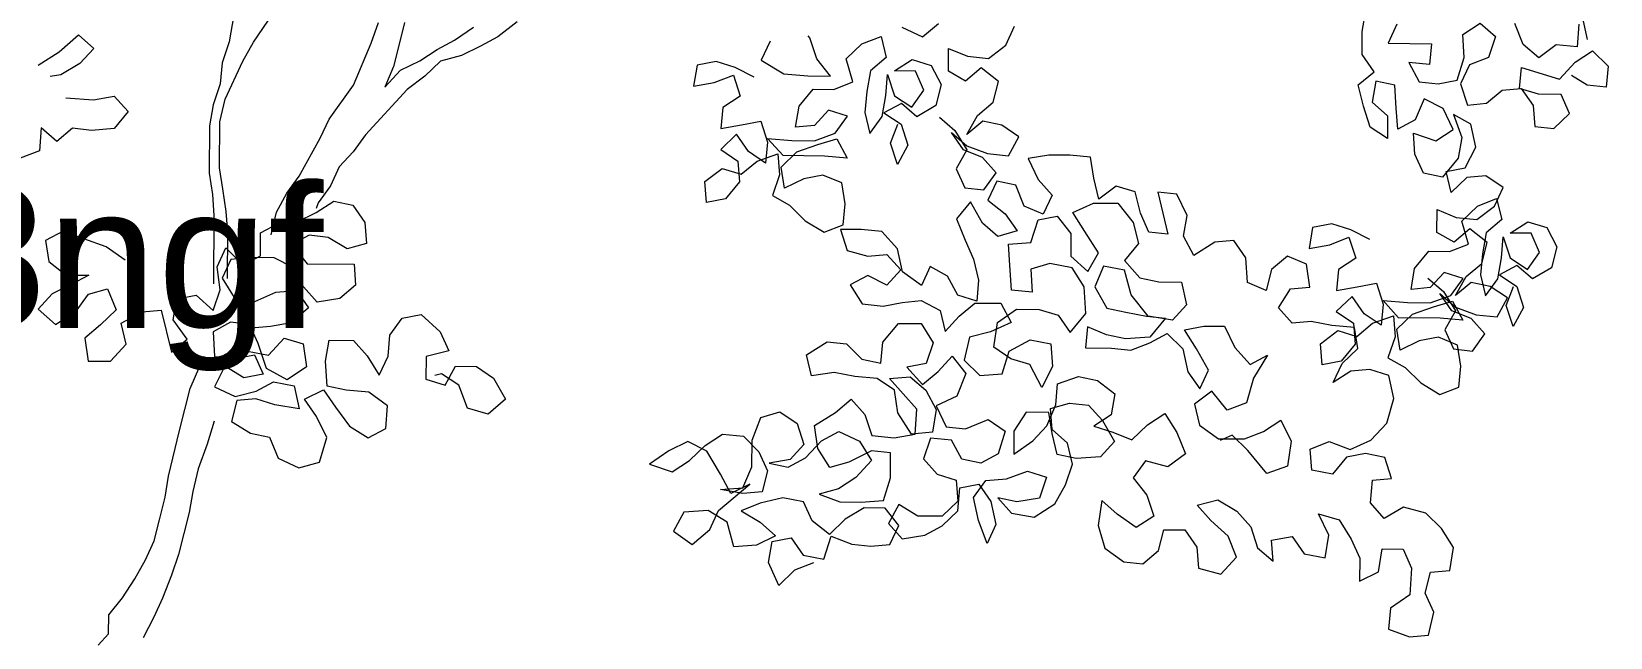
# Model space of a CAD drawing. Header units: millimetres. Extents: x 318905 to 439572, y -5133 to 105868.
# Drawn here: x 409382 to 411597, y 2795 to 3646 of the extents above; entities that cross this region are included whole.
import ezdxf

# ---------------------------------------------------------------- set-up
doc = ezdxf.new("R2010")
doc.units = ezdxf.units.MM
doc.header["$MEASUREMENT"] = 0
doc.layers.add('0_Stylo_No__98', color=154, linetype='Continuous', lineweight=0)
doc.layers.add('INTI_Etiquettes_Stylo_No__1', color=7, linetype='Continuous', lineweight=5)
doc.layers.add('INTI_Agencement_Stylo_No__102', color=7, linetype='Continuous', lineweight=0, true_color=0xcccccc)
doc.styles.add('STYLE_GENERE_3', font='')
doc.styles.get('STYLE_GENERE_3').set_extended_font_data('Arial')
doc.dimstyles.new('STYLE_GENERE__3', dxfattribs={"dimtxt": 0.18, "dimasz": 182.4, "dimexe": 0.18, "dimexo": 0.0625, "dimgap": 0.09, "dimtad": 0, "dimtih": 1, "dimtoh": 1, "dimdec": 4, "dimzin": 0, "dimdsep": 46, "dimcen": 0.09, "dimadec": 0, "dimazin": 0, "dimtfac": 1, "dimtdec": 4, "dimtmove": 0, "dimatfit": 3, "dimldrblk": 'ARROWHEAD_5', "dimfxl": 0, "dimtolj": 1, "dimtzin": 0, "dimarcsym": 0})

# ---------------------------------------------------------------- blocks, each defined once
blk = doc.blocks.new('arbre6[2]', base_point=(409289.9, -542.5))
at = {"layer": 'INTI_Agencement_Stylo_No__102', "linetype": 'Continuous'}
for p, q in [((409679.4, 3748.8), (409659.1, 3631.2)), ((409693.1, 3630.9), (409720.2, 3670.8)), ((409858.5, 3629.4), (409868.5, 3658.7)), ((409905, 3658.4), (409897.4, 3626.4)), ((410063.1, 3659.7), (410036.2, 3638.5)), ((410632.2, 3638.5), (410654.2, 3657)), ((411248.9, 3645.7), (411254, 3675.1)), ((411297.7, 3656), (411285.3, 3629.3)), ((411390, 3641.8), (411414.4, 3657.6)), ((411414.4, 3657.6), (411436.2, 3638.7)), ((411475, 3627.6), (411463.1, 3657.2)), ((411553.1, 3656.4), (411550.4, 3624.3)), ((411565.1, 3634.8), (411558, 3667)), ((409420.6, 3617.3), (409447.5, 3641.1)), ((409447.5, 3641.1), (409469.3, 3622.2)), ((409950.9, 3620.5), (409975.3, 3633.7)), ((409975.3, 3633.7), (410002.2, 3652.2)), ((410036.2, 3638.5), (410011.8, 3625.3)), ((410474, 3637.2), (410471.6, 3639.9)), ((410483.5, 3607.7), (410474, 3637.2)), ((410546.9, 3628.5), (410573.8, 3639)), ((410573.8, 3639), (410580.9, 3609.5)), ((410603.1, 3652.1), (410632.2, 3638.5)), ((410748.8, 3626.7), (410761.2, 3653.4)), ((411248.7, 3613.6), (411248.9, 3645.7)), ((411392.2, 3609.6), (411390, 3641.8)), ((411436.2, 3638.7), (411426.2, 3609.3)), ((409391.2, 3598.8), (409420.6, 3617.3)), ((409469.3, 3622.2), (409449.6, 3601)), ((409659.1, 3631.2), (409649.1, 3601.8)), ((409678.3, 3604.3), (409693.1, 3630.9)), ((409833.8, 3570.7), (409858.5, 3629.4)), ((409897.4, 3626.4), (409889.9, 3597)), ((409926.5, 3604.7), (409950.9, 3620.5)), ((409984.9, 3612.2), (409955.6, 3604.4)), ((410011.8, 3625.3), (409984.9, 3612.2)), ((410418, 3632.4), (410405.7, 3605.7)), ((410524.9, 3607.3), (410546.9, 3628.5)), ((410668.3, 3590), (410668.5, 3622.1)), ((410668.5, 3622.1), (410695.2, 3611.1)), ((410695.2, 3611.1), (410724.4, 3608.2)), ((410724.4, 3608.2), (410748.8, 3626.7)), ((411265.5, 3589.4), (411248.7, 3613.6)), ((411285.3, 3629.3), (411346.1, 3628.8)), ((411346.1, 3628.8), (411343.4, 3599.4)), ((411496.8, 3608.7), (411475, 3627.6)), ((411521.2, 3627.2), (411496.8, 3608.7)), ((411550.4, 3624.3), (411521.2, 3627.2)), ((411547.8, 3602.9), (411572.3, 3618.7)), ((411572.3, 3618.7), (411594, 3597.1)), ((409449.6, 3601), (409422.8, 3585.2)), ((409649.1, 3601.8), (409646.5, 3572.4)), ((409653.6, 3550.9), (409678.3, 3604.3)), ((409889.9, 3597), (409877.5, 3567.7)), ((409877.5, 3567.7), (409899.6, 3591.6)), ((409899.6, 3591.6), (409926.5, 3604.7)), ((409955.6, 3604.4), (409933.6, 3583.2)), ((410315.6, 3598.5), (410310.5, 3569.1)), ((410342.4, 3603.6), (410315.6, 3598.5)), ((410369.1, 3595.3), (410342.4, 3603.6)), ((410395.8, 3581.7), (410369.1, 3595.3)), ((410405.7, 3605.7), (410437.2, 3586.7)), ((410502.8, 3583.4), (410483.5, 3607.7)), ((410534.4, 3575.1), (410524.9, 3607.3)), ((410558.8, 3590.9), (410553.7, 3561.5)), ((410580.9, 3609.5), (410558.8, 3590.9)), ((410592.9, 3590.6), (410617.3, 3606.5)), ((410622.1, 3590.4), (410592.9, 3590.6)), ((410617.3, 3606.5), (410644, 3598.2)), ((410634, 3563.5), (410622.1, 3590.4)), ((410644, 3598.2), (410658.4, 3571.3)), ((410692.5, 3576.3), (410668.3, 3590)), ((410714.5, 3594.9), (410692.5, 3576.3)), ((410738.7, 3575.9), (410714.5, 3594.9)), ((411243.5, 3570.8), (411265.5, 3589.4)), ((411343.4, 3599.4), (411314.3, 3602.3)), ((411314.3, 3602.3), (411328.7, 3575.4)), ((411382.2, 3577.6), (411392.2, 3609.6)), ((411399.4, 3598.9), (411387, 3572.2)), ((411426.2, 3609.3), (411399.4, 3598.9)), ((411469.7, 3566.1), (411472.3, 3595.5)), ((411472.3, 3595.5), (411525.7, 3579)), ((411525.7, 3579), (411547.8, 3602.9)), ((411594, 3597.1), (411591.3, 3567.7)), ((409422.8, 3585.2), (409408.1, 3582.6)), ((409646.5, 3572.4), (409636.5, 3543.1)), ((409799.4, 3522.9), (409833.8, 3570.7)), ((409933.6, 3583.2), (409909.1, 3564.7)), ((410310.5, 3569.1), (410339.8, 3574.2)), ((410339.8, 3574.2), (410366.6, 3584.6)), ((410366.6, 3584.6), (410376.1, 3555.1)), ((410437.2, 3586.7), (410471.2, 3583.7)), ((410471.2, 3583.7), (410502.8, 3583.4)), ((410507.5, 3564.6), (410534.4, 3575.1)), ((410580.5, 3555.9), (410583.1, 3585.4)), ((410583.1, 3585.4), (410592.6, 3555.8)), ((410658.4, 3571.3), (410650.9, 3541.9)), ((410731.2, 3546.6), (410738.7, 3575.9)), ((411250.6, 3541.3), (411243.5, 3570.8)), ((411267.9, 3576), (411262.8, 3546.6)), ((411294.6, 3570.4), (411267.9, 3576)), ((411296.8, 3538.2), (411294.6, 3570.4)), ((411328.7, 3575.4), (411355.4, 3572.5)), ((411355.4, 3572.5), (411382.2, 3577.6)), ((411387, 3572.2), (411396.5, 3542.7)), ((411564.6, 3570.6), (411542.8, 3584.2)), ((411591.3, 3567.7), (411564.6, 3570.6)), ((409429.8, 3553), (409468.7, 3549.9)), ((409468.7, 3549.9), (409497.9, 3555)), ((409497.9, 3555), (409517.2, 3533.4)), ((409646.1, 3518.9), (409653.6, 3550.9)), ((409909.1, 3564.7), (409850.3, 3501)), ((410376.1, 3555.1), (410351.7, 3539.3)), ((410458.7, 3541), (410478.4, 3564.9)), ((410478.4, 3564.9), (410507.5, 3564.6)), ((410553.7, 3561.5), (410551.1, 3532.1)), ((410575.4, 3526.6), (410580.5, 3555.9)), ((410602.3, 3545), (410577.8, 3531.9)), ((410592.6, 3555.8), (410616.8, 3539.6)), ((410624, 3526.1), (410602.3, 3545)), ((410616.8, 3539.6), (410634, 3563.5)), ((410709.2, 3528), (410731.2, 3546.6)), ((411262.8, 3546.6), (411284.5, 3527.6)), ((411335.8, 3551.3), (411323.4, 3521.9)), ((411362.4, 3537.6), (411335.8, 3551.3)), ((411396.5, 3542.7), (411423.3, 3545.1)), ((411423.3, 3545.1), (411445.3, 3563.7)), ((411445.3, 3563.7), (411472.1, 3566.1)), ((411496.4, 3557.8), (411469.7, 3566.1)), ((411472.1, 3566.1), (411489, 3541.9)), ((411528, 3557.6), (411496.4, 3557.8)), ((411540, 3530.7), (411528, 3557.6)), ((409517.2, 3533.4), (409497.6, 3509.5)), ((409636.5, 3543.1), (409631.4, 3513.7)), ((409787, 3496.2), (409799.4, 3522.9)), ((410351.7, 3539.3), (410349, 3509.9)), ((410453.6, 3511.6), (410458.7, 3541)), ((410500, 3535.3), (410480.4, 3514)), ((410526.7, 3527), (410500, 3535.3)), ((410509.5, 3503.1), (410526.7, 3527)), ((410551.1, 3532.1), (410558.2, 3502.6)), ((410558.2, 3502.6), (410575.4, 3526.6)), ((410577.8, 3531.9), (410602.1, 3515.6)), ((410650.9, 3541.9), (410624, 3526.1)), ((410655.6, 3525.8), (410677.4, 3506.9)), ((410694.4, 3501.4), (410709.2, 3528)), ((411260.1, 3511.8), (411250.6, 3541.3)), ((411284.5, 3527.6), (411284.3, 3495.5)), ((411299, 3508.8), (411296.8, 3538.2)), ((411376.8, 3508.1), (411362.4, 3537.6)), ((411401.2, 3515.9), (411377, 3529.5)), ((411377, 3529.5), (411388.9, 3497.3)), ((411489, 3541.9), (411491.2, 3512.4)), ((411517.9, 3509.5), (411540, 3530.7)), ((409395.4, 3510.5), (409392.8, 3478.4)), ((409417.2, 3491.5), (409395.4, 3510.5)), ((409439.2, 3510.1), (409417.2, 3491.5)), ((409466, 3507.1), (409439.2, 3510.1)), ((409497.6, 3509.5), (409466, 3507.1)), ((409631.4, 3513.7), (409630.9, 3446.8)), ((409645.6, 3454.7), (409646.1, 3518.9)), ((409850.3, 3501), (409833.1, 3477.1)), ((410370.9, 3501.6), (410348.8, 3480.4)), ((410349, 3509.9), (410378.2, 3515)), ((410387.7, 3477.4), (410370.9, 3501.6)), ((410378.2, 3515), (410405, 3520.1)), ((410405, 3520.1), (410414.6, 3490.5)), ((410480.4, 3514), (410453.6, 3511.6)), ((410480.3, 3492.6), (410509.5, 3503.1)), ((410587.3, 3489), (410597.2, 3515.6)), ((410602.1, 3515.6), (410611.6, 3486.1)), ((410689.4, 3480), (410672.5, 3504.3)), ((410672.5, 3504.3), (410694.3, 3485.3)), ((410677.4, 3506.9), (410694.2, 3480)), ((410716.4, 3519.9), (410694.4, 3501.4)), ((410743.1, 3514.3), (410716.4, 3519.9)), ((410767.3, 3498), (410743.1, 3514.3)), ((411284.3, 3495.5), (411260.1, 3511.8)), ((411323.4, 3521.9), (411299, 3508.8)), ((411323, 3473.8), (411320.8, 3503.2)), ((411320.8, 3503.2), (411352.4, 3492.2)), ((411352.4, 3492.2), (411376.8, 3508.1)), ((411408.3, 3483.7), (411401.2, 3515.9)), ((411491.2, 3512.4), (411517.9, 3509.5)), ((409392.8, 3478.4), (409365.9, 3467.9)), ((409757.4, 3442.9), (409787, 3496.2)), ((410348.8, 3480.4), (410373, 3464.1)), ((410414.6, 3490.5), (410411.9, 3461.1)), ((410436.3, 3471.6), (410414.6, 3495.9)), ((410414.6, 3495.9), (410448.6, 3492.9)), ((410448.6, 3492.9), (410480.3, 3492.6)), ((410455.8, 3476.8), (410485.1, 3487.2)), ((410485.1, 3487.2), (410511.9, 3495)), ((410511.9, 3495), (410526.3, 3468.1)), ((410596.8, 3459.4), (410587.3, 3489)), ((410611.6, 3486.1), (410596.8, 3459.4)), ((410694.2, 3480), (410679.4, 3453.3)), ((410716, 3469.1), (410689.4, 3480)), ((410694.3, 3485.3), (410723.4, 3474.4)), ((410752.5, 3471.4), (410767.3, 3498)), ((411388.9, 3497.3), (411383.8, 3467.9)), ((411393.4, 3454.4), (411408.3, 3483.7)), ((409833.1, 3477.1), (409813.4, 3455.8)), ((410373, 3464.1), (410375.2, 3434.7)), ((410377.7, 3445.4), (410399.8, 3463.9)), ((410411.9, 3461.1), (410387.7, 3477.4)), ((410399.8, 3463.9), (410429, 3474.3)), ((410429, 3474.3), (410431.2, 3444.9)), ((410433.8, 3455.6), (410455.8, 3476.8)), ((410494.7, 3471.1), (410436.3, 3471.6)), ((410526.3, 3468.1), (410494.7, 3471.1)), ((410735.3, 3447.5), (410716, 3469.1)), ((410723.4, 3474.4), (410752.5, 3471.4)), ((410809.3, 3472.5), (410780.1, 3467.4)), ((410780.1, 3467.4), (410794.5, 3437.9)), ((410838.5, 3472.3), (410809.3, 3472.5)), ((410867.7, 3469.3), (410838.5, 3472.3)), ((410872.3, 3439.8), (410867.7, 3469.3)), ((411335, 3446.9), (411323, 3473.8)), ((411383.8, 3467.9), (411361.7, 3441.3)), ((409630.9, 3446.8), (409635.6, 3417.3)), ((409650.2, 3425.2), (409645.6, 3454.7)), ((409740.2, 3419), (409757.4, 3442.9)), ((409813.4, 3455.8), (409801.1, 3429.2)), ((410326.6, 3435.1), (410351, 3453.6)), ((410328.8, 3405.7), (410326.6, 3435.1)), ((410351, 3453.6), (410377.7, 3445.4)), ((410375.2, 3434.7), (410355.6, 3410.8)), ((410431.2, 3444.9), (410421.3, 3415.5)), ((410438.4, 3426.1), (410433.8, 3455.6)), ((410465.3, 3439.2), (410438.4, 3426.1)), ((410492.1, 3444.3), (410465.3, 3439.2)), ((410518.7, 3433.4), (410492.1, 3444.3)), ((410679.4, 3453.3), (410691.4, 3426.5)), ((410718.1, 3423.5), (410735.3, 3447.5)), ((410736.1, 3435.7), (410723.7, 3409.1)), ((410762.8, 3430.1), (410736.1, 3435.7)), ((410794.5, 3437.9), (410813.8, 3416.3)), ((410879.4, 3410.3), (410872.3, 3439.8)), ((411361.7, 3441.3), (411335, 3446.9)), ((411366.7, 3449.3), (411393.4, 3454.4)), ((411373.7, 3419.8), (411366.7, 3449.3)), ((411395.8, 3441), (411373.7, 3419.8)), ((411422.6, 3443.4), (411395.8, 3441)), ((411446.8, 3427.1), (411422.6, 3443.4)), ((409635.6, 3417.3), (409637.8, 3387.8)), ((409654.9, 3393), (409650.2, 3425.2)), ((409725.4, 3392.4), (409740.2, 3419)), ((409801.1, 3429.2), (409783.9, 3405.2)), ((410421.3, 3415.5), (410445.5, 3401.9)), ((410523.4, 3403.9), (410518.7, 3433.4)), ((410691.4, 3426.5), (410718.1, 3423.5)), ((410774.7, 3400.6), (410762.8, 3430.1)), ((410813.8, 3416.3), (410801.4, 3389.6)), ((410903.9, 3428.9), (410879.4, 3410.3)), ((410930.6, 3420.6), (410903.9, 3428.9)), ((410937.7, 3391.1), (410930.6, 3420.6)), ((410988.9, 3417.4), (410962.2, 3420.3)), ((410962.2, 3420.3), (410976.4, 3361.3)), ((411003.3, 3387.8), (410988.9, 3417.4)), ((411434.4, 3400.5), (411446.8, 3427.1)), ((409657.1, 3363.5), (409654.9, 3393)), ((409717.9, 3360.3), (409725.4, 3392.4)), ((409754.5, 3378.7), (409781.3, 3391.9)), ((409781.3, 3391.9), (409805.8, 3407.7)), ((409783.9, 3405.2), (409781.4, 3397.2)), ((409805.8, 3407.7), (409832.5, 3402.1)), ((409832.5, 3402.1), (409849.4, 3377.9)), ((410355.6, 3410.8), (410328.8, 3405.7)), ((410445.5, 3401.9), (410467.2, 3380.3)), ((410520.7, 3374.5), (410523.4, 3403.9)), ((410699.4, 3406.6), (410679.7, 3382.7)), ((410716.2, 3377), (410699.4, 3406.6)), ((410723.7, 3409.1), (410747.9, 3390.1)), ((410747.9, 3390.1), (410764.8, 3365.9)), ((410801.4, 3389.6), (410774.7, 3400.6)), ((410842.8, 3391.9), (410872.1, 3405.1)), ((410859.6, 3365), (410842.8, 3391.9)), ((410872.1, 3405.1), (410906.1, 3404.7)), ((410906.1, 3404.7), (410927.8, 3377.8)), ((410949.6, 3364.2), (410937.7, 3391.1)), ((411353.8, 3363.7), (411354.1, 3395.9)), ((411354.1, 3395.9), (411380.8, 3384.9)), ((411388.7, 3379.7), (411410.8, 3400.9)), ((411409.9, 3382), (411434.4, 3400.5)), ((411410.8, 3400.9), (411437.6, 3411.3)), ((411437.6, 3411.3), (411444.7, 3381.8)), ((409637.8, 3387.8), (409637.1, 3291.5)), ((409703.3, 3363.1), (409727.7, 3376.3)), ((409727.7, 3376.3), (409754.5, 3378.7)), ((409849.4, 3377.9), (409851.6, 3348.4)), ((410467.2, 3380.3), (410493.9, 3364)), ((410493.9, 3364), (410520.7, 3374.5)), ((410545.8, 3367.9), (410516.7, 3368.1)), ((410516.7, 3368.1), (410526.2, 3338.6)), ((410575, 3364.9), (410545.8, 3367.9)), ((410679.7, 3382.7), (410691.7, 3353.1)), ((410737.9, 3358.1), (410716.2, 3377)), ((410784.1, 3349.6), (410794.1, 3381.7)), ((410794.1, 3381.7), (410820.9, 3386.8)), ((410820.9, 3386.8), (410840.1, 3362.5)), ((410927.8, 3377.8), (410934.9, 3348.3)), ((410998.2, 3358.4), (411003.3, 3387.8)), ((411179.4, 3370.8), (411174.4, 3341.5)), ((411206.2, 3376), (411179.4, 3370.8)), ((411232.9, 3367.7), (411206.2, 3376)), ((411259.6, 3354.1), (411232.9, 3367.7)), ((411400.1, 3368.7), (411378.1, 3350.1)), ((411380.8, 3384.9), (411409.9, 3382)), ((411398.2, 3347.5), (411388.7, 3379.7)), ((411424.3, 3349.7), (411400.1, 3368.7)), ((411444.7, 3381.8), (411422.7, 3363.3)), ((411456.7, 3363), (411481.2, 3378.8)), ((411481.2, 3378.8), (411507.8, 3370.6)), ((411507.8, 3370.6), (411522.2, 3343.7)), ((409426, 3365.6), (409401.6, 3352.5)), ((409401.6, 3352.5), (409406.2, 3323)), ((409455.1, 3354.7), (409426, 3365.6)), ((409486.6, 3343.7), (409455.1, 3354.7)), ((409656.6, 3299.3), (409657.1, 3363.5)), ((409703, 3331), (409703.3, 3363.1)), ((409771.4, 3359.8), (409746.9, 3346.7)), ((409746.9, 3346.7), (409768.6, 3319.7)), ((409798.1, 3356.9), (409771.4, 3359.8)), ((409824.7, 3340.6), (409798.1, 3356.9)), ((409851.6, 3348.4), (409824.7, 3340.6)), ((410596.7, 3340.6), (410575, 3364.9)), ((410691.7, 3353.1), (410703.6, 3326.3)), ((410764.8, 3365.9), (410737.9, 3358.1)), ((410752.5, 3347.2), (410784.1, 3349.6)), ((410754.7, 3317.8), (410752.5, 3347.2)), ((410840.1, 3362.5), (410839.9, 3330.4)), ((410878.9, 3335.4), (410859.6, 3365)), ((410934.9, 3348.3), (410915.3, 3324.4)), ((410976.4, 3361.3), (410949.6, 3364.2)), ((411012.6, 3331.5), (410998.2, 3358.4)), ((411042, 3350), (411012.6, 3331.5)), ((411068.7, 3352.4), (411042, 3350)), ((411085.6, 3328.2), (411068.7, 3352.4)), ((411174.4, 3341.5), (411203.6, 3346.5)), ((411203.6, 3346.5), (411230.4, 3357)), ((411230.4, 3357), (411239.9, 3327.5)), ((411378.1, 3350.1), (411353.8, 3363.7)), ((411371.4, 3337), (411398.2, 3347.5)), ((411416.8, 3320.3), (411424.3, 3349.7)), ((411422.7, 3363.3), (411417.6, 3333.9)), ((411444.3, 3328.3), (411446.9, 3357.7)), ((411446.9, 3357.7), (411456.4, 3328.2)), ((411485.9, 3362.7), (411456.7, 3363)), ((411497.9, 3335.8), (411485.9, 3362.7)), ((409513.3, 3324.7), (409486.6, 3343.7)), ((409642.1, 3315.5), (409654.5, 3342.2)), ((409661.7, 3326), (409649.3, 3299.4)), ((409654.5, 3342.2), (409678.6, 3317.9)), ((409688.4, 3328.5), (409661.7, 3326)), ((409678.6, 3317.9), (409703, 3331)), ((409722.5, 3328.2), (409688.4, 3328.5)), ((409749.1, 3314.5), (409722.5, 3328.2)), ((410526.2, 3338.6), (410555.3, 3330.3)), ((410555.3, 3330.3), (410582.1, 3332.7)), ((410582.1, 3332.7), (410601.4, 3311.1)), ((410603.8, 3308.4), (410596.7, 3340.6)), ((410703.6, 3326.3), (410710.7, 3296.8)), ((410839.9, 3330.4), (410864.1, 3308.8)), ((410864.1, 3308.8), (410878.9, 3335.4)), ((410915.3, 3324.4), (410937, 3300.1)), ((411087.8, 3293.4), (411085.6, 3328.2)), ((411144, 3330.3), (411121.9, 3311.8)), ((411170.7, 3319.4), (411144, 3330.3)), ((411239.9, 3327.5), (411215.5, 3311.6)), ((411322.5, 3313.3), (411342.2, 3337.3)), ((411342.2, 3337.3), (411371.4, 3337)), ((411417.6, 3333.9), (411414.9, 3304.5)), ((411439.2, 3298.9), (411444.3, 3328.3)), ((411456.4, 3328.2), (411480.7, 3311.9)), ((411480.7, 3311.9), (411497.9, 3335.8)), ((411522.2, 3343.7), (411514.7, 3314.3)), ((409406.2, 3323), (409430.4, 3304)), ((409430.4, 3304), (409462, 3303.8)), ((409462, 3303.8), (409437.6, 3290.6)), ((409646.7, 3283.3), (409642.1, 3315.5)), ((409763.5, 3287.6), (409749.1, 3314.5)), ((409768.6, 3319.7), (409834.3, 3319.1)), ((409834.3, 3319.1), (409836.5, 3289.7)), ((410555.1, 3303.5), (410530.7, 3290.4)), ((410581.7, 3289.9), (410555.1, 3303.5)), ((410601.4, 3311.1), (410581.7, 3289.9)), ((410630.4, 3289.5), (410603.8, 3308.4)), ((410642.8, 3316.1), (410630.4, 3289.5)), ((410667, 3302.5), (410642.8, 3316.1)), ((410681.4, 3275.6), (410667, 3302.5)), ((410756.8, 3283), (410754.7, 3317.8)), ((410810.6, 3320), (410783.8, 3312.2)), ((410783.8, 3312.2), (410786, 3280)), ((410842.2, 3314.3), (410810.6, 3320)), ((410859, 3287.4), (410842.2, 3314.3)), ((410886, 3316.6), (410873.6, 3287.3)), ((410915.2, 3311), (410886, 3316.6)), ((410924.6, 3276.1), (410915.2, 3311)), ((411121.9, 3311.8), (411114.4, 3282.4)), ((411175.3, 3287.2), (411170.7, 3319.4)), ((411215.5, 3311.6), (411212.8, 3282.2)), ((411317.5, 3283.9), (411322.5, 3313.3)), ((411363.9, 3307.6), (411344.2, 3286.4)), ((411390.6, 3299.3), (411363.9, 3307.6)), ((411379.9, 3275.2), (411394.7, 3301.8)), ((411394.7, 3301.8), (411416.8, 3320.3)), ((411414.9, 3304.5), (411422, 3275)), ((411466.1, 3317.4), (411441.7, 3304.2)), ((411441.7, 3304.2), (411465.9, 3288)), ((411487.8, 3298.5), (411466.1, 3317.4)), ((411514.7, 3314.3), (411487.8, 3298.5)), ((409437.6, 3290.6), (409410.7, 3277.4)), ((409461.8, 3277), (409488.6, 3284.8)), ((409488.6, 3284.8), (409500.6, 3255.2)), ((409636.8, 3254), (409646.7, 3283.3)), ((409649.3, 3299.4), (409666.1, 3272.5)), ((409695.3, 3266.8), (409724.6, 3280)), ((409724.6, 3280), (409753.8, 3282.4)), ((409753.8, 3282.4), (409770.6, 3258.1)), ((409782.8, 3266.1), (409763.5, 3287.6)), ((409836.5, 3289.7), (409814.5, 3271.1)), ((410530.7, 3290.4), (410547.5, 3263.4)), ((410710.7, 3296.8), (410708.1, 3267.3)), ((410786, 3280), (410756.8, 3283)), ((410861.2, 3249.9), (410859, 3287.4)), ((410873.6, 3287.3), (410890.4, 3257.7)), ((410937, 3300.1), (410963.7, 3294.5)), ((410963.7, 3294.5), (410995.3, 3294.2)), ((410995.3, 3294.2), (411002.4, 3262)), ((411114.4, 3282.4), (411087.8, 3293.4)), ((411131.3, 3258.2), (411148.5, 3284.8)), ((411148.5, 3284.8), (411175.3, 3287.2)), ((411212.8, 3282.2), (411242.1, 3287.3)), ((411242.1, 3287.3), (411268.9, 3292.4)), ((411268.9, 3292.4), (411278.4, 3262.9)), ((411344.2, 3286.4), (411317.5, 3283.9)), ((411341.2, 3299.6), (411363, 3280.7)), ((411363, 3280.7), (411379.8, 3253.8)), ((411373.3, 3275.4), (411390.6, 3299.3)), ((411402, 3293.7), (411379.9, 3275.2)), ((411428.7, 3288.1), (411402, 3293.7)), ((411422, 3275), (411439.2, 3298.9)), ((411452.9, 3271.8), (411428.7, 3288.1)), ((411451.1, 3261.3), (411461, 3288)), ((411465.9, 3288), (411475.4, 3258.4)), ((409410.7, 3277.4), (409391.1, 3256.2)), ((409444.6, 3253.1), (409461.8, 3277)), ((409580.7, 3241.1), (409585.8, 3270.5)), ((409585.8, 3270.5), (409612.6, 3275.6)), ((409612.6, 3275.6), (409636.8, 3254)), ((409666.1, 3272.5), (409695.3, 3266.8)), ((409770.6, 3258.1), (409746.1, 3236.9)), ((409814.5, 3271.1), (409782.8, 3266.1)), ((410547.5, 3263.4), (410576.7, 3260.5)), ((410576.7, 3260.5), (410603.5, 3265.6)), ((410603.5, 3265.6), (410630.2, 3268.1)), ((410630.2, 3268.1), (410656.9, 3254.4)), ((410708.1, 3267.3), (410681.4, 3275.6)), ((410683.6, 3246.2), (410705.6, 3264.7)), ((410705.6, 3264.7), (410742.1, 3264.4)), ((410742.1, 3264.4), (410756.5, 3237.5)), ((410890.4, 3257.7), (410917.2, 3252.1)), ((410948.7, 3246.4), (410924.6, 3276.1)), ((411002.4, 3262), (410982.8, 3240.8)), ((411150.6, 3236.6), (411131.3, 3258.2)), ((411234.7, 3274), (411212.6, 3252.8)), ((411251.5, 3249.7), (411234.7, 3274)), ((411278.4, 3262.9), (411275.7, 3233.5)), ((411300.1, 3244), (411278.4, 3268.2)), ((411278.4, 3268.2), (411312.5, 3265.3)), ((411312.5, 3265.3), (411344.1, 3265)), ((411319.6, 3249.1), (411348.9, 3259.6)), ((411344.1, 3265), (411373.3, 3275.4)), ((411348.9, 3259.6), (411375.7, 3267.4)), ((411374.9, 3253.8), (411358.1, 3278)), ((411358.1, 3278), (411379.8, 3259.1)), ((411375.7, 3267.4), (411390.1, 3240.5)), ((411379.8, 3259.1), (411408.9, 3248.1)), ((411438.1, 3245.2), (411452.9, 3271.8)), ((411460.6, 3231.8), (411451.1, 3261.3)), ((411475.4, 3258.4), (411460.6, 3231.8)), ((409391.1, 3256.2), (409415.3, 3234.6)), ((409415.3, 3234.6), (409444.6, 3253.1)), ((409500.6, 3255.2), (409478.5, 3234)), ((409507.7, 3236.4), (409537, 3252.2)), ((409514.8, 3206.9), (409507.7, 3236.4)), ((409537, 3252.2), (409563.8, 3254.6)), ((409563.8, 3254.6), (409578, 3195.6)), ((409600, 3214.2), (409580.7, 3241.1)), ((409661, 3237.7), (409636.6, 3224.5)), ((409687.7, 3234.8), (409661, 3237.7)), ((409699.7, 3207.9), (409687.7, 3234.8)), ((409746.1, 3236.9), (409716.9, 3231.9)), ((409884.7, 3219.6), (409901.9, 3243.6)), ((409901.9, 3243.6), (409928.7, 3248.7)), ((409928.7, 3248.7), (409955.2, 3224.3)), ((410576.3, 3209.7), (410598.4, 3236.2)), ((410598.4, 3236.2), (410630, 3235.9)), ((410630, 3235.9), (410646.8, 3209)), ((410656.9, 3254.4), (410664, 3224.9)), ((410664, 3224.9), (410683.6, 3246.2)), ((410756.5, 3237.5), (410727.2, 3224.3)), ((410731.9, 3202.9), (410737, 3237.6)), ((410737, 3237.6), (410763.9, 3256.1)), ((410763.9, 3256.1), (410795.6, 3255.8)), ((410795.6, 3255.8), (410822.3, 3247.6)), ((410822.3, 3247.6), (410839.1, 3223.3)), ((410839.1, 3223.3), (410861.2, 3249.9)), ((410917.2, 3252.1), (410946.3, 3246.5)), ((410946.3, 3246.5), (410973, 3243.5)), ((410982.8, 3240.8), (410948.7, 3246.4)), ((410973, 3243.5), (410951, 3217)), ((411177.4, 3239), (411150.6, 3236.6)), ((411206.5, 3233.4), (411177.4, 3239)), ((411212.6, 3252.8), (411236.8, 3236.5)), ((411236.8, 3236.5), (411239, 3207)), ((411241.6, 3217.7), (411263.6, 3236.3)), ((411275.7, 3233.5), (411251.5, 3249.7)), ((411263.6, 3236.3), (411292.9, 3246.7)), ((411292.9, 3246.7), (411295.1, 3217.2)), ((411297.6, 3227.9), (411319.6, 3249.1)), ((411358.5, 3243.4), (411300.1, 3244)), ((411390.1, 3240.5), (411358.5, 3243.4)), ((411379.8, 3253.8), (411365, 3227.1)), ((411401.6, 3242.9), (411374.9, 3253.8)), ((411420.9, 3221.3), (411401.6, 3242.9)), ((411408.9, 3248.1), (411438.1, 3245.2)), ((409478.5, 3234), (409456.5, 3215.5)), ((409456.5, 3215.5), (409461.1, 3183.3)), ((409578, 3195.6), (409600, 3214.2)), ((409636.6, 3224.5), (409638.7, 3189.7)), ((409690.1, 3229.4), (409685, 3197.3)), ((409716.9, 3231.9), (409690.1, 3229.4)), ((409714.2, 3191.7), (409736.2, 3215.6)), ((409736.2, 3215.6), (409762.9, 3207.3)), ((409794.4, 3183), (409799.5, 3212.4)), ((409799.5, 3212.4), (409833.5, 3212.1)), ((409882, 3190.2), (409884.7, 3219.6)), ((409955.2, 3224.3), (409967.2, 3197.5)), ((410698, 3216.6), (410690.4, 3184.5)), ((410727.2, 3224.3), (410698, 3216.6)), ((410753.8, 3197.3), (410783.1, 3213.1)), ((410783.1, 3213.1), (410812.2, 3207.5)), ((410863.5, 3231.1), (410860.8, 3201.7)), ((410890.2, 3220.2), (410863.5, 3231.1)), ((410916.9, 3214.6), (410890.2, 3220.2)), ((410951, 3217), (410916.9, 3214.6)), ((410950.9, 3208.9), (410975.3, 3222.1)), ((410975.3, 3222.1), (410997.1, 3200.5)), ((410999.7, 3227.2), (411026.5, 3232.3)), ((411016.5, 3200.3), (410999.7, 3227.2)), ((411026.5, 3232.3), (411055.7, 3232.1)), ((411055.7, 3232.1), (411070, 3202.5)), ((411190.4, 3207.5), (411214.9, 3226)), ((411238.1, 3230.4), (411206.5, 3233.4)), ((411214.9, 3226), (411241.6, 3217.7)), ((411242.7, 3200.9), (411238.1, 3230.4)), ((411295.1, 3217.2), (411285.1, 3187.9)), ((411302.2, 3198.4), (411297.6, 3227.9)), ((411355.9, 3216.7), (411329.1, 3211.6)), ((411382.6, 3205.7), (411355.9, 3216.7)), ((411365, 3227.1), (411377, 3200.3)), ((411403.7, 3197.3), (411420.9, 3221.3)), ((409492.7, 3183), (409514.8, 3206.9)), ((409667.9, 3186.8), (409694.7, 3191.9)), ((409685, 3197.3), (409714.2, 3191.7)), ((409694.7, 3191.9), (409706.7, 3165)), ((409711.6, 3173), (409699.7, 3207.9)), ((409762.9, 3207.3), (409767.6, 3175.2)), ((409833.5, 3212.1), (409852.8, 3190.5)), ((409852.8, 3190.5), (409869.6, 3163.6)), ((409869.6, 3163.6), (409882, 3190.2)), ((409967.2, 3197.5), (409935.5, 3189.7)), ((410469.1, 3191.9), (410498.4, 3210.4)), ((410476.2, 3162.4), (410469.1, 3191.9)), ((410498.4, 3210.4), (410525.2, 3207.4)), ((410525.2, 3207.4), (410546.9, 3185.8)), ((410573.6, 3180.2), (410576.3, 3209.7)), ((410646.8, 3209), (410636.9, 3179.7)), ((410756.1, 3186.6), (410731.9, 3202.9)), ((410743.8, 3165.3), (410753.8, 3197.3)), ((410812.2, 3207.5), (410814.4, 3175.4)), ((410860.8, 3201.7), (410897.3, 3201.4)), ((410897.3, 3201.4), (410924.1, 3198.5)), ((410924.1, 3198.5), (410950.9, 3208.9)), ((410997.1, 3200.5), (411004.1, 3168.3)), ((411033.3, 3170.7), (411016.5, 3200.3)), ((411070, 3202.5), (411091.8, 3178.2)), ((411091.8, 3178.2), (411116.2, 3191.4)), ((411116.2, 3191.4), (411096.5, 3159.4)), ((411192.6, 3178), (411190.4, 3207.5)), ((411239, 3207), (411219.4, 3183.1)), ((411220.7, 3179.7), (411242.7, 3200.9)), ((411329.1, 3211.6), (411302.2, 3198.4)), ((411377, 3200.3), (411403.7, 3197.3)), ((411387.2, 3176.2), (411382.6, 3205.7)), ((409461.1, 3183.3), (409492.7, 3183)), ((409604.3, 3144.5), (409624.1, 3189.9)), ((409653.2, 3176.2), (409638.4, 3146.9)), ((409638.7, 3189.7), (409667.9, 3186.8)), ((409679.9, 3159.9), (409653.2, 3176.2)), ((409740.7, 3156.7), (409711.6, 3173)), ((409767.6, 3175.2), (409740.7, 3156.7)), ((409796.6, 3148.2), (409794.4, 3183)), ((409935.5, 3189.7), (409935.3, 3157.6)), ((409962, 3149.3), (409976.8, 3176)), ((409976.8, 3176), (410006, 3175.7)), ((410006, 3175.7), (410030.2, 3159.4)), ((410546.9, 3185.8), (410573.6, 3180.2)), ((410636.9, 3179.7), (410610.1, 3174.6)), ((410610.1, 3174.6), (410631.8, 3150.3)), ((410631.8, 3150.3), (410653.8, 3168.8)), ((410653.8, 3168.8), (410673.4, 3190)), ((410673.4, 3190), (410692.7, 3165.8)), ((410690.4, 3184.5), (410712.2, 3162.9)), ((410782.8, 3178.3), (410756.1, 3186.6)), ((410799.6, 3146.1), (410782.8, 3178.3)), ((410814.4, 3175.4), (410799.6, 3146.1)), ((411004.1, 3168.3), (411021, 3144.1)), ((411021, 3144.1), (411033.3, 3170.7)), ((411219.4, 3183.1), (411192.6, 3178)), ((411208.3, 3153.1), (411220.7, 3179.7)), ((411232.8, 3168.9), (411208.3, 3153.1)), ((411259.6, 3171.4), (411232.8, 3168.9)), ((411286.3, 3163.1), (411259.6, 3171.4)), ((411285.1, 3187.9), (411309.3, 3174.3)), ((411309.3, 3174.3), (411331.1, 3152.7)), ((411384.5, 3146.8), (411387.2, 3176.2)), ((409638.4, 3146.9), (409667.5, 3133.3)), ((409706.7, 3165), (409679.9, 3159.9)), ((409696.8, 3141), (409721.2, 3154.2)), ((409721.2, 3154.2), (409750.3, 3148.6)), ((409750.3, 3148.6), (409757.4, 3116.4)), ((409823.3, 3142.6), (409796.6, 3148.2)), ((409935.3, 3157.6), (409962, 3149.3)), ((409957.2, 3165.4), (409947.5, 3162.8)), ((409981.4, 3149.2), (409957.2, 3165.4)), ((409993.4, 3116.9), (409981.4, 3149.2)), ((410030.2, 3159.4), (410047, 3129.8)), ((410507.9, 3167.4), (410476.2, 3162.4)), ((410537, 3161.8), (410507.9, 3167.4)), ((410568.6, 3158.9), (410537, 3161.8)), ((410592.8, 3142.6), (410568.6, 3158.9)), ((410585.6, 3158.7), (410614.8, 3161.1)), ((410624.2, 3115.5), (410585.6, 3158.7)), ((410614.8, 3161.1), (410636.6, 3142.2)), ((410692.7, 3165.8), (410680.3, 3133.8)), ((410712.2, 3162.9), (410743.8, 3165.3)), ((410818.9, 3121.8), (410821.5, 3151.2)), ((410821.5, 3151.2), (410850.8, 3161.7)), ((410850.8, 3161.7), (410877.5, 3156.1)), ((410877.5, 3156.1), (410901.7, 3137.1)), ((411096.5, 3159.4), (411086.5, 3124.7)), ((411293.3, 3130.9), (411286.3, 3163.1)), ((411331.1, 3152.7), (411357.7, 3136.4)), ((411357.7, 3136.4), (411384.5, 3146.8)), ((409589.3, 3085.8), (409604.3, 3144.5)), ((409669.9, 3127.9), (409662.4, 3098.5)), ((409667.5, 3133.3), (409696.8, 3141)), ((409696.7, 3130.3), (409669.9, 3127.9)), ((409723.4, 3122), (409696.7, 3130.3)), ((409764.8, 3129.7), (409791.6, 3142.8)), ((409781.6, 3105.5), (409764.8, 3129.7)), ((409791.6, 3142.8), (409808.5, 3118.6)), ((409854.9, 3139.6), (409823.3, 3142.6)), ((409881.5, 3120.6), (409854.9, 3139.6)), ((410047, 3129.8), (410022.5, 3108.6)), ((410509.9, 3111.2), (410531.9, 3129.8)), ((410531.9, 3129.8), (410551.2, 3108.2)), ((410597.4, 3110.4), (410592.8, 3142.6)), ((410636.6, 3142.2), (410651, 3115.3)), ((410680.3, 3133.8), (410651, 3120.6)), ((410811.5, 3116.5), (410838.4, 3124.3)), ((410838.4, 3124.3), (410865.1, 3121.4)), ((410901.7, 3137.1), (410896.6, 3107.7)), ((411038, 3141.2), (411013.5, 3122.7)), ((411059.7, 3114.3), (411038, 3141.2)), ((411086.5, 3124.7), (411059.7, 3114.3)), ((411283.3, 3096.2), (411293.3, 3130.9)), ((409757.4, 3116.4), (409723.4, 3122)), ((409796, 3075.9), (409781.6, 3105.5)), ((409808.5, 3118.6), (409827.8, 3091.7)), ((409878.8, 3088.5), (409881.5, 3120.6)), ((410022.5, 3108.6), (409993.4, 3116.9)), ((410392.8, 3072.1), (410405.2, 3104.1)), ((410405.2, 3104.1), (410432, 3111.9)), ((410432, 3111.9), (410456.2, 3095.6)), ((410480.5, 3092.7), (410509.9, 3111.2)), ((410551.2, 3108.2), (410560.7, 3078.6)), ((410616.7, 3080.8), (410597.4, 3110.4)), ((410621.5, 3080.8), (410624.2, 3115.5)), ((410651, 3115.3), (410645.9, 3083.2)), ((410651, 3120.6), (410665.4, 3091.1)), ((410777.5, 3111.5), (410760.2, 3084.9)), ((410809.1, 3111.2), (410777.5, 3111.5)), ((410806.5, 3092.5), (410818.9, 3121.8)), ((410813.7, 3081.7), (410809.1, 3111.2)), ((410813.8, 3087.1), (410811.5, 3116.5)), ((410865.1, 3121.4), (410884.4, 3099.8)), ((410896.6, 3107.7), (410872.2, 3091.9)), ((410947.6, 3093.9), (410972, 3109.7)), ((410972, 3109.7), (410988.9, 3082.8)), ((411013.5, 3122.7), (411020.6, 3093.2)), ((409574.2, 3021.7), (409589.3, 3085.8)), ((409638.1, 3098.7), (409628.1, 3066.7)), ((409662.4, 3098.5), (409689, 3082.2)), ((409689, 3082.2), (409715.7, 3076.6)), ((409827.8, 3091.7), (409854.4, 3075.4)), ((409854.4, 3075.4), (409878.8, 3088.5)), ((410327.1, 3064.7), (410351.5, 3080.5)), ((410351.5, 3080.5), (410380.7, 3077.6)), ((410456.2, 3095.6), (410465.7, 3066.1)), ((410485.2, 3060.6), (410480.5, 3092.7)), ((410490.1, 3071.2), (410514.5, 3084.4)), ((410514.5, 3084.4), (410543.6, 3070.8)), ((410592.3, 3075.7), (410621.5, 3080.8)), ((410645.9, 3083.2), (410616.7, 3080.8)), ((410665.4, 3091.1), (410692.1, 3088.2)), ((410692.1, 3088.2), (410723.9, 3101.3)), ((410723.9, 3101.3), (410748.1, 3085)), ((410748.1, 3085), (410738.1, 3052.9)), ((410760.2, 3084.9), (410760, 3052.7)), ((410786.9, 3071.2), (410806.5, 3092.5)), ((410820.8, 3052.2), (410813.7, 3081.7)), ((410835.5, 3068.1), (410813.8, 3087.1)), ((410872.2, 3091.9), (410898.9, 3083.6)), ((410884.4, 3099.8), (410901.2, 3070.2)), ((410898.9, 3083.6), (410925.6, 3072.7)), ((410925.6, 3072.7), (410947.6, 3093.9)), ((410988.9, 3082.8), (411000.8, 3053.2)), ((411020.6, 3093.2), (411047.2, 3074.2)), ((411066.7, 3079.4), (411049.6, 3071.5)), ((411088.4, 3057.8), (411066.7, 3079.4)), ((411083.7, 3073.9), (411110.5, 3084.4)), ((411110.5, 3084.4), (411135, 3100.2)), ((411135, 3100.2), (411149.3, 3070.6)), ((411261.2, 3072.3), (411283.3, 3096.2)), ((409628.1, 3066.7), (409615.7, 3032)), ((409715.7, 3076.6), (409727.7, 3047.1)), ((409786, 3041.2), (409796, 3075.9)), ((410302.8, 3070.3), (410275.9, 3057.1)), ((410329.4, 3056.6), (410302.8, 3070.3)), ((410305, 3043.5), (410327.1, 3064.7)), ((410380.7, 3077.6), (410402.4, 3056)), ((410392.5, 3034.7), (410392.8, 3072.1)), ((410465.7, 3066.1), (410446.1, 3044.9)), ((410468, 3047.4), (410490.1, 3071.2)), ((410502, 3033.7), (410485.2, 3060.6)), ((410560.5, 3057.2), (410528.8, 3041.5)), ((410543.6, 3070.8), (410560.4, 3043.8)), ((410587.3, 3054.3), (410560.5, 3057.2)), ((410560.7, 3078.6), (410592.3, 3075.7)), ((410643.4, 3075.2), (410633.4, 3045.9)), ((410672.6, 3072.3), (410643.4, 3075.2)), ((410687, 3045.4), (410672.6, 3072.3)), ((410760, 3052.7), (410786.9, 3071.2)), ((410842.6, 3038.6), (410835.5, 3068.1)), ((410901.2, 3070.2), (410881.6, 3049)), ((411047.2, 3074.2), (411083.7, 3073.9)), ((411114.9, 3025.4), (411088.4, 3057.8)), ((411149.3, 3070.6), (411144.2, 3035.9)), ((411176, 3059.7), (411202.8, 3070.2)), ((411178.2, 3030.2), (411176, 3059.7)), ((411202.8, 3070.2), (411232, 3059.2)), ((411232, 3059.2), (411261.2, 3072.3)), ((409727.7, 3047.1), (409756.8, 3033.4)), ((409756.8, 3033.4), (409786, 3041.2)), ((410275.9, 3057.1), (410249, 3038.6)), ((410249, 3038.6), (410280.6, 3027.6)), ((410280.6, 3027.6), (410305, 3043.5)), ((410348.7, 3024.3), (410329.4, 3056.6)), ((410402.4, 3056), (410414.4, 3029.1)), ((410446.1, 3044.9), (410416.9, 3039.8)), ((410416.9, 3039.8), (410443.6, 3034.2)), ((410443.6, 3034.2), (410468, 3047.4)), ((410528.8, 3041.5), (410502, 3033.7)), ((410560.4, 3043.8), (410538.4, 3020)), ((410587, 3019.5), (410587.3, 3054.3)), ((410633.4, 3045.9), (410652.7, 3024.3)), ((410713.7, 3039.8), (410687, 3045.4)), ((410738.1, 3052.9), (410713.7, 3039.8)), ((410847.5, 3046.6), (410820.8, 3052.2)), ((410832.6, 3009.3), (410842.6, 3038.6)), ((410881.6, 3049), (410847.5, 3046.6)), ((410944.8, 3043), (410927.6, 3019.1)), ((410976.4, 3034.7), (410944.8, 3043)), ((411000.8, 3053.2), (410976.4, 3034.7)), ((411144.2, 3035.9), (411114.9, 3025.4)), ((411227, 3048.5), (411207.4, 3024.6)), ((411253.8, 3053.6), (411227, 3048.5)), ((411280.5, 3048), (411253.8, 3053.6)), ((411290, 3018.5), (411280.5, 3048)), ((409569.2, 2992.3), (409574.2, 3021.7)), ((409615.7, 3032), (409608.1, 3000)), ((410363.1, 2997.4), (410348.7, 3024.3)), ((410380.1, 3005.3), (410392.5, 3034.7)), ((410414.4, 3029.1), (410406.9, 2999.7)), ((410538.4, 3020), (410513.9, 3004.1)), ((410577.1, 2987.5), (410587, 3019.5)), ((410652.7, 3024.3), (410679.4, 3016)), ((410679.4, 3016), (410681.6, 2986.5)), ((410703.6, 2991.7), (410720.8, 3015.6)), ((410720.8, 3015.6), (410750, 3018)), ((410750, 3018), (410779.3, 3028.5)), ((410779.3, 3028.5), (410806, 3020.2)), ((410806, 3020.2), (410796, 2990.9)), ((410927.6, 3019.1), (410946.9, 2994.8)), ((411207.4, 3024.6), (411178.2, 3030.2)), ((411260.6, 2984), (411263.3, 3016.1)), ((411263.3, 3016.1), (411290, 3018.5)), ((409561.6, 2960.2), (409569.2, 2992.3)), ((409608.1, 3000), (409603, 2970.6)), ((410345.9, 2973.5), (410389.9, 3010.6)), ((410348.5, 3002.9), (410380.1, 3005.3)), ((410380.1, 2997.3), (410348.5, 3002.9)), ((410389.9, 3010.6), (410363.1, 2997.4)), ((410406.9, 2999.7), (410380.1, 2997.3)), ((410436, 2991.4), (410404.3, 2983.7)), ((410465.1, 2985.8), (410436, 2991.4)), ((410513.9, 3004.1), (410487.1, 2996.3)), ((410487.1, 2996.3), (410516.2, 2985.4)), ((410681.5, 2973.2), (410684.2, 3005.2)), ((410684.2, 3005.2), (410711, 3010.4)), ((410710.6, 2959.5), (410703.6, 2991.7)), ((410711, 3010.4), (410727.9, 2986.1)), ((410764.4, 2985.8), (410737.6, 2991.4)), ((410737.6, 2991.4), (410756.9, 2969.8)), ((410796, 2990.9), (410764.4, 2985.8)), ((410817.8, 2982.6), (410832.6, 3009.3)), ((410946.9, 2994.8), (410956.4, 2965.3)), ((409603, 2970.6), (409588, 2911.8)), ((410297.2, 2971.3), (410282.4, 2944.6)), ((410331.3, 2973.6), (410297.2, 2971.3)), ((410357.9, 2957.3), (410331.3, 2973.6)), ((410333.5, 2946.9), (410345.9, 2973.5)), ((410404.3, 2983.7), (410377.5, 2973.2)), ((410377.5, 2973.2), (410404.1, 2956.9)), ((410477.1, 2958.9), (410465.1, 2985.8)), ((410516.2, 2985.4), (410545.4, 2985.1)), ((410550.2, 2977), (410523.3, 2961.2)), ((410545.4, 2985.1), (410577.1, 2987.5)), ((410579.4, 2976.8), (410550.2, 2977)), ((410598.7, 2952.5), (410579.4, 2976.8)), ((410598.9, 2981.9), (410584.1, 2955.3)), ((410625.5, 2965.6), (410598.9, 2981.9)), ((410659.5, 2951.9), (410681.5, 2973.2)), ((410681.6, 2986.5), (410659.6, 2965.3)), ((410727.9, 2986.1), (410734.9, 2953.9)), ((410756.9, 2969.8), (410788.5, 2964.2)), ((410788.5, 2964.2), (410817.8, 2982.6)), ((410883.6, 2987.4), (410878.4, 2952.6)), ((410905.3, 2968.5), (410883.6, 2987.4)), ((411017.3, 2980.8), (411046.6, 2988.6)), ((411036.6, 2959.2), (411017.3, 2980.8)), ((411046.6, 2988.6), (411073.2, 2972.3)), ((411073.2, 2972.3), (411092.5, 2950.7)), ((411201.9, 2939), (411187.5, 2968.6)), ((411187.5, 2968.6), (411216.6, 2960.3)), ((411279.9, 2962.4), (411260.6, 2984)), ((411306.8, 2978.2), (411279.9, 2962.4)), ((411338.3, 2969.9), (411306.8, 2978.2)), ((411360.1, 2948.3), (411338.3, 2969.9)), ((409554.1, 2930.9), (409561.6, 2960.2)), ((410309, 2925.7), (410333.5, 2946.9)), ((410367.4, 2922.5), (410357.9, 2957.3)), ((410404.1, 2956.9), (410425.9, 2938)), ((410501.3, 2940), (410477.1, 2958.9)), ((410523.3, 2961.2), (410501.3, 2940)), ((410584.1, 2955.3), (410603.4, 2933.7)), ((410586.3, 2925.8), (410598.7, 2952.5)), ((410659.6, 2965.3), (410625.5, 2965.6)), ((410635.1, 2938.8), (410659.5, 2951.9)), ((410722.6, 2927.3), (410710.6, 2959.5)), ((410734.9, 2953.9), (410722.6, 2927.3)), ((410878.4, 2952.6), (410887.9, 2920.4)), ((410931.9, 2949.5), (410905.3, 2968.5)), ((410956.4, 2965.3), (410931.9, 2949.5)), ((410963.3, 2917.1), (410970.8, 2946.4)), ((410970.8, 2946.4), (411000, 2946.2)), ((411060.8, 2937.6), (411036.6, 2959.2)), ((411092.5, 2950.7), (411102, 2921.2)), ((411216.6, 2960.3), (411233.5, 2933.4)), ((411376.9, 2921.4), (411360.1, 2948.3)), ((409541.7, 2904.2), (409554.1, 2930.9)), ((410282.4, 2944.6), (410309, 2925.7)), ((410399, 2924.9), (410367.4, 2922.5)), ((410425.9, 2938), (410399, 2924.9)), ((410415.9, 2900.6), (410420.9, 2930)), ((410420.9, 2930), (410447.7, 2935.1)), ((410447.7, 2935.1), (410464.6, 2910.9)), ((410493.7, 2905.3), (410503.7, 2937.3)), ((410503.7, 2937.3), (410532.8, 2926.3)), ((410532.8, 2926.3), (410559.5, 2923.4)), ((410559.5, 2923.4), (410586.3, 2925.8)), ((410603.4, 2933.7), (410635.1, 2938.8)), ((411000, 2946.2), (411016.9, 2921.9)), ((411072.7, 2908.1), (411060.8, 2937.6)), ((411121.5, 2931.7), (411150.8, 2936.8)), ((411123.8, 2902.2), (411121.5, 2931.7)), ((411150.8, 2936.8), (411167.6, 2912.5)), ((411196.8, 2906.9), (411201.9, 2939)), ((411233.5, 2933.4), (411245.4, 2906.5)), ((409526.9, 2877.6), (409541.7, 2904.2)), ((409588, 2911.8), (409578.1, 2882.5)), ((410464.6, 2910.9), (410493.7, 2905.3)), ((410887.9, 2920.4), (410914.5, 2901.5)), ((410941.3, 2898.5), (410963.3, 2917.1)), ((411016.9, 2921.9), (411019.1, 2892.5)), ((411050.6, 2884.2), (411072.7, 2908.1)), ((411102, 2921.2), (411123.8, 2902.2)), ((411167.6, 2912.5), (411196.8, 2906.9)), ((411245.4, 2906.5), (411245.2, 2874.4)), ((411272, 2887.5), (411277.1, 2919.6)), ((411277.1, 2919.6), (411306.3, 2919.3)), ((411306.3, 2919.3), (411318.3, 2892.4)), ((411371.8, 2889.3), (411376.9, 2921.4)), ((409578.1, 2882.5), (409565.7, 2850.5)), ((410430.2, 2868.4), (410415.9, 2900.6)), ((410452.3, 2889.6), (410430.2, 2868.4)), ((410479.1, 2900), (410452.3, 2889.6)), ((410914.5, 2901.5), (410941.3, 2898.5)), ((411019.1, 2892.5), (411050.6, 2884.2)), ((411245.2, 2874.4), (411272, 2887.5)), ((411318.3, 2892.4), (411315.6, 2855)), ((411337.5, 2857.5), (411345, 2886.9)), ((411345, 2886.9), (411371.8, 2889.3)), ((409509.7, 2851), (409526.9, 2877.6)), ((409490.1, 2827), (409509.7, 2851)), ((409565.7, 2850.5), (409553.3, 2823.8)), ((411288.7, 2836.5), (411286, 2807.1)), ((411315.6, 2855), (411288.7, 2836.5)), ((411349.4, 2830.6), (411337.5, 2857.5)), ((409489.9, 2800.3), (409490.1, 2827)), ((409553.3, 2823.8), (409538.5, 2794.5)), ((411341.9, 2798.5), (411349.4, 2830.6)), ((409475.2, 2784.4), (409489.9, 2800.3)), ((411286, 2807.1), (411315.1, 2796.1)), ((411315.1, 2796.1), (411341.9, 2798.5))]:
    blk.add_line(p, q, dxfattribs=at)
blk = doc.blocks.new('Cotation_2', base_point=(408548.6, 0))
at = {"layer": '0_Stylo_No__98', "insert": (408548.6, 3169.3), "char_height": 200, "attachment_point": 7, "style": 'STYLE_GENERE_3'}
blk.add_mtext('\\A1;{\\pql;\\fArial|b0|i0|c0|p34;217,48ngf}', dxfattribs=at)
blk = doc.blocks.new('ARROWHEAD_5')
at = {"linetype": 'Continuous', "lineweight": 0}
blk.add_hatch(color=0, dxfattribs=at).paths.add_polyline_path([(-1, 0.2679), (0, 0), (-1, -0.2679)])
at = {"color": 0, "linetype": 'Continuous', "lineweight": 0}
blk.add_line((0, 0), (-1, 0), dxfattribs=at)

msp = doc.modelspace()

# ---------------------------------------------------------------- block references
at = {"color": 154, "linetype": 'Continuous', "lineweight": 0}
msp.add_blockref('Cotation_2', (408548.587, 0.002), dxfattribs=at)
at = {"layer": 'INTI_Agencement_Stylo_No__102', "linetype": 'Continuous'}
msp.add_blockref('arbre6[2]', (409289.886, -542.456), dxfattribs=at)

# ---------------------------------------------------------------- leaders
at = {"layer": 'INTI_Etiquettes_Stylo_No__1', "linetype": 'Continuous', "annotation_type": 0, "has_hookline": 1, "hookline_direction": 0, "text_width": 2801.194}
msp.add_leader([(403743.84, 2199.94), (408279.637, 4204.288), (408819.547, 4204.288)], dimstyle='STYLE_GENERE__3', dxfattribs=at)

doc.saveas('drawing.dxf')
